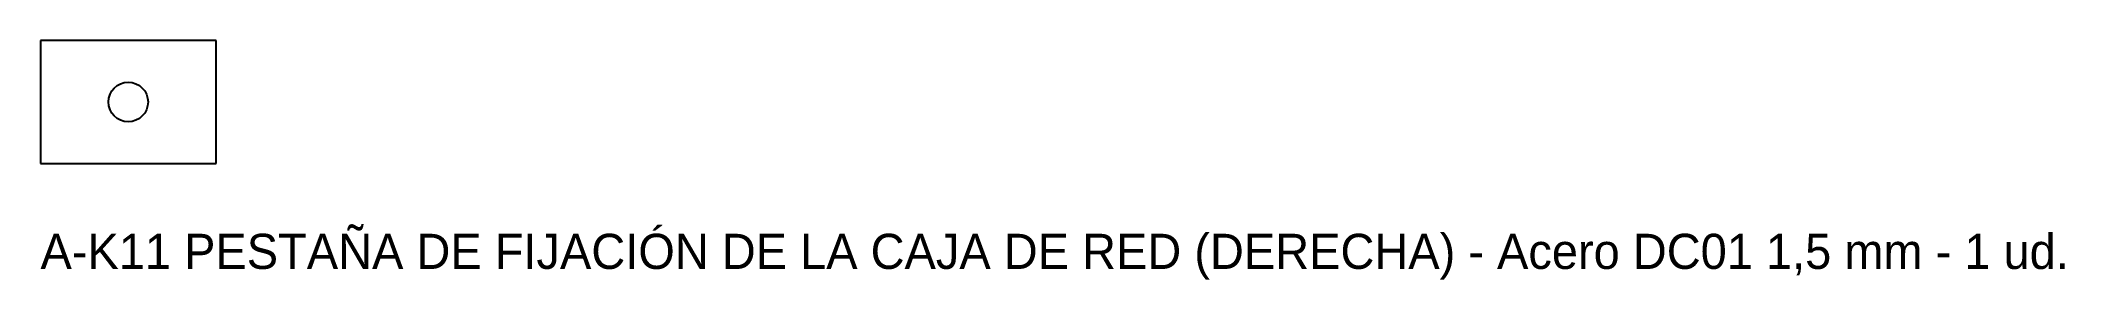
# Model space of a CAD drawing. Header units: millimetres. Extents: x -10 to 220, y -20 to 7.
import ezdxf

# ---------------------------------------------------------------- set-up
doc = ezdxf.new("R2010")
doc.units = ezdxf.units.MM
doc.layers.add('CORTE', color=7, linetype='CONTINUOUS')
doc.layers.add('TEXTO', color=3, linetype='CONTINUOUS')

msp = doc.modelspace()

# ---------------------------------------------------------------- linework, layer by layer
at = {"layer": 'CORTE'}
for p, q in [((-10, 7), (-10, -7)), ((10, 7), (-10, 7)), ((10, -7), (10, 7)), ((-10, -7), (10, -7))]:
    msp.add_line(p, q, dxfattribs=at)
msp.add_circle((0, 0), 2.25, dxfattribs=at)

# ---------------------------------------------------------------- texts
at = {"layer": 'TEXTO'}
msp.add_text('A-K11 PESTAÑA DE FIJACIÓN DE LA CAJA DE RED (DERECHA) - Acero DC01 1,5 mm - 1 ud.', height=4, dxfattribs=at).set_placement((-10, -19))

doc.saveas('drawing.dxf')
